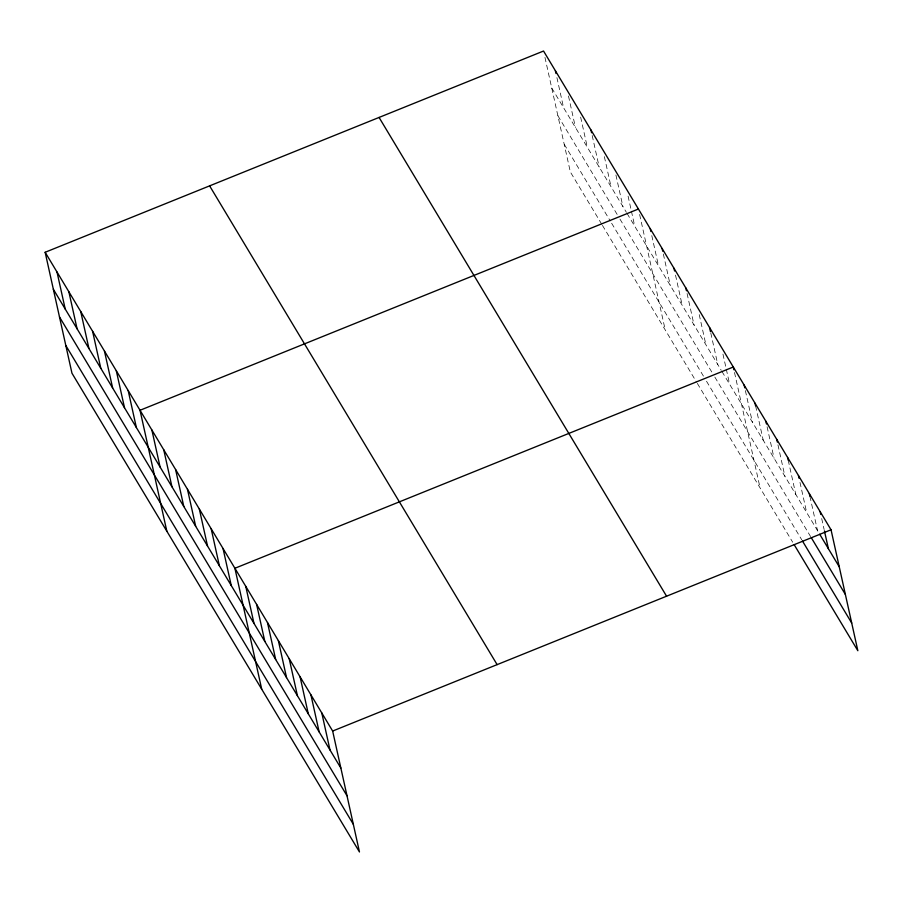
<?xml version="1.0" encoding="UTF-8"?>
<svg xmlns="http://www.w3.org/2000/svg" width="903" height="903" viewBox="0 0 903 903"><rect width="100%" height="100%" fill="white"/><g stroke="black" fill="none" stroke-linecap="round" stroke-linejoin="round"><path stroke-width="0.68" stroke-dasharray="4.51 3.39" d="M551.744 88.02L626.389 212.329M627.088 213.492L721.26 370.32M721.96 371.483L818.965 533.03M557.885 115.719L617.178 214.462M619.966 219.113L712.049 372.454M714.849 377.104L810.623 536.608M564.206 144.254L610.247 220.93M611.647 223.255L705.13 378.921M706.518 381.247L801.751 539.825M601.737 224.226L570.346 171.954L544.757 56.505M602.436 225.389L696.619 382.217M697.319 383.38L792.687 542.195M821.696 518.559L824.134 529.519M809.923 496.357L817.52 530.614M799.979 482.383L806.661 512.532M788.206 460.18L795.803 494.438M777.946 444.84L784.933 476.355M767.087 426.758L774.074 458.272M755.619 405.921L763.216 440.179M745.37 390.581L752.357 422.096M734.5 372.487L760.1 487.936M722.953 354.111L725.989 367.814M726.294 369.18L729.635 384.26M710.785 332.993L717.772 364.507M699.227 314.616L705.909 344.765M687.07 293.498L694.057 325.012M675.512 275.122L682.194 305.259M663.344 254.003L670.331 285.517M651.797 235.615L658.479 265.764M639.629 214.496L665.229 329.945M628.07 196.12L631.107 209.823M631.411 211.189L634.753 226.269M615.914 175.001L622.901 206.516M604.355 156.625L611.038 186.763M592.187 135.506L599.174 167.021M580.64 117.119L587.322 147.268M568.472 96L575.459 127.515M556.914 77.624L563.596 107.773"/><path stroke-width="1.35" d="M45.15 252.276L332.654 731.046L359.462 851.969L71.958 373.21L45.15 252.276L543.538 51.031L831.042 529.79L857.85 650.724L794.132 544.611M638.41 209.022L140.021 410.278L166.829 531.201M332.654 731.046L831.042 529.79M819.698 534.226L839.248 566.791M811.357 537.816L845.389 594.49M802.474 541.032L851.71 623.025M379.068 117.435L666.572 596.206M209.62 185.871L497.124 664.631M53.356 289.276L340.849 768.047M59.496 316.976L346.989 795.735M65.817 345.51L353.321 824.281M820.184 511.708L820.782 514.45M824.428 530.885L828.378 548.697M809.314 493.614L809.923 496.357M798.455 475.531L799.065 478.274M787.597 457.449L788.206 460.18M776.738 439.355L777.348 442.098M765.879 421.272L766.478 424.015M755.01 403.189L755.619 405.921M744.151 385.096L744.761 387.839M733.902 369.756L733.292 367.013L234.904 568.269L261.712 689.192M709.566 327.518L710.48 331.627M685.851 288.012L686.461 290.755M673.988 268.27L674.597 271.002M662.136 248.517L662.746 251.26M650.273 228.764L650.882 231.507M590.98 130.021L591.589 132.764M555.401 70.773L556.011 73.515M321.795 712.964L329.99 749.953M310.925 694.87L319.131 731.87M300.067 676.787L308.273 713.788M289.208 658.705L297.414 695.694M278.35 640.611L286.544 677.611M267.48 622.528L275.686 659.517M256.621 604.434L264.827 641.435M245.763 586.352L253.969 623.352M223.041 548.516L231.247 585.516M211.178 528.763L219.384 565.763M199.326 509.021L207.521 546.01M187.463 489.268L195.669 526.268M175.6 469.526L183.806 506.515M163.748 449.773L171.942 486.773M151.885 430.02L160.091 467.02M128.17 390.525L136.364 427.525M116.306 370.772L124.512 407.772M104.443 351.03L112.649 388.019M92.591 331.277L100.786 368.277M80.728 311.524L88.934 348.524M68.865 291.782L77.071 328.771M57.013 272.029L65.208 309.029"/></g></svg>
